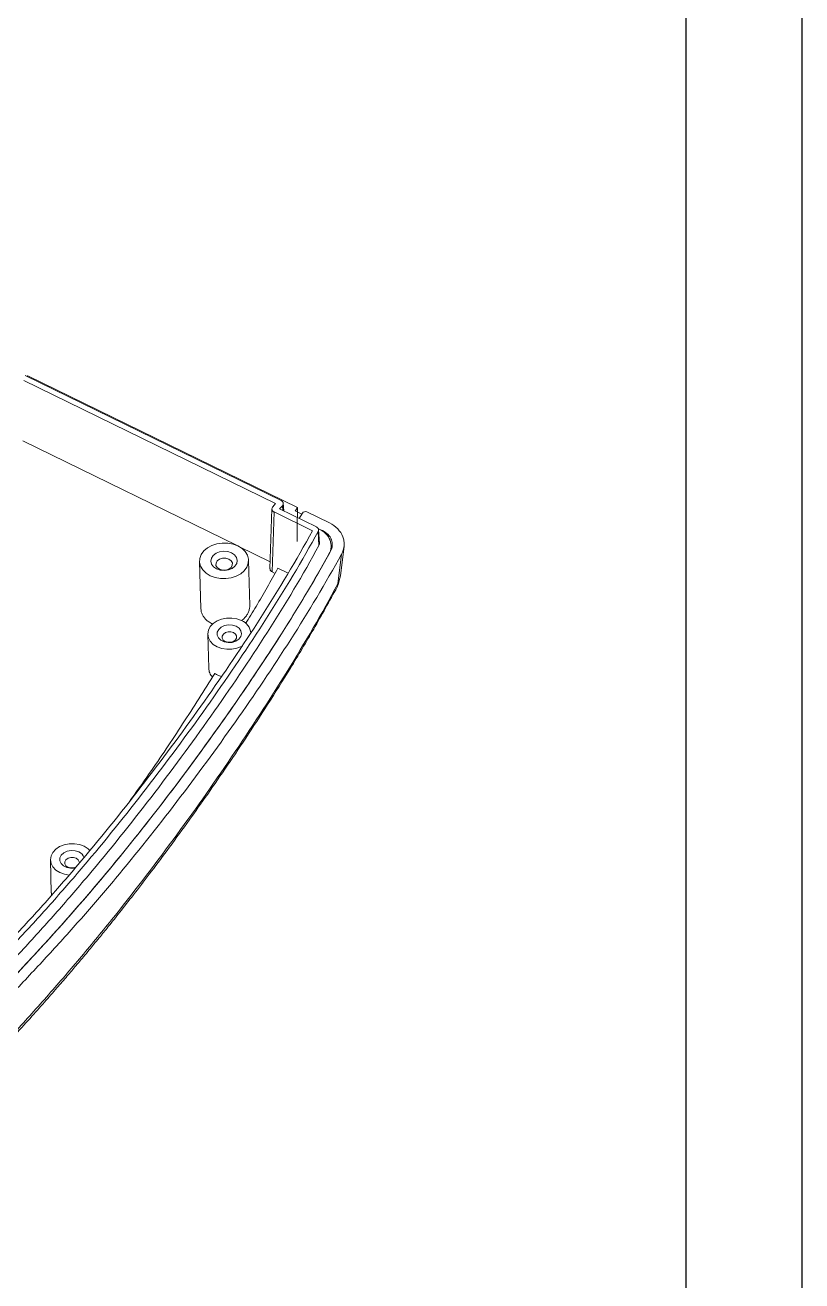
# Model space of a CAD drawing. Header units: inches. Extents: x 2021 to 3023, y 1089 to 1338.
# Drawn here: x 2714.8 to 2754.4, y 1144 to 1208.1 of the extents above; entities that cross this region are included whole.
import ezdxf

# ---------------------------------------------------------------- set-up
doc = ezdxf.new("R2010")
doc.units = ezdxf.units.IN

msp = doc.modelspace()

# ---------------------------------------------------------------- linework, layer by layer
for p, q in [((2754.445, 1337.69), (2754.445, 1088.511)), ((2748.512, 1331.757), (2748.512, 1094.444))]:
    msp.add_line(p, q)
at = {"color": 7, "linetype": 'Continuous', "lineweight": 15}
for p, q in [((2727.567, 1183.696), (2714.708, 1189.975)), ((2714.778, 1190.235), (2727.855, 1183.851)), ((2714.918, 1190.225), (2714.875, 1190.188)), ((2714.918, 1190.225), (2728.686, 1183.503)), ((2714.67, 1186.894), (2725.6, 1181.557)), ((2727.381, 1183.427), (2727.282, 1180.368)), ((2727.425, 1183.532), (2727.567, 1183.696)), ((2727.92, 1183.586), (2727.777, 1183.421)), ((2727.777, 1183.421), (2729.654, 1182.505)), ((2727.988, 1183.319), (2727.963, 1183.715)), ((2728.91, 1183.159), (2728.576, 1183.322)), ((2727.489, 1183.268), (2727.39, 1180.207)), ((2729.453, 1182.309), (2727.489, 1183.268)), ((2728.776, 1182.934), (2728.943, 1183.215)), ((2728.776, 1182.934), (2728.91, 1183.159)), ((2729.163, 1183.269), (2730.315, 1182.707)), ((2729.805, 1181.635), (2729.762, 1182.366)), ((2729.969, 1182.315), (2729.801, 1182.397)), ((2725.69, 1181.514), (2727.294, 1180.73)), ((2730.889, 1180.006), (2731.064, 1181.523)), ((2723.689, 1180.741), (2723.754, 1178.338)), ((2726.251, 1178.498), (2726.188, 1180.809)), ((2730.929, 1181.107), (2730.756, 1179.605)), ((2727.39, 1180.207), (2727.542, 1180.133)), ((2727.69, 1180.392), (2728.208, 1180.139)), ((2730.711, 1179.431), (2730.736, 1179.479)), ((2730.774, 1179.623), (2730.892, 1180.031)), ((2724.106, 1177.026), (2724.153, 1175.29)), ((2716.07, 1165.505), (2716.115, 1163.829))]:
    msp.add_line(p, q, dxfattribs=at)
at = {"color": 8, "linetype": 'Continuous', "lineweight": 15}
for p, q in [((2727.935, 1183.344), (2727.92, 1183.586)), ((2730.779, 1179.646), (2730.877, 1180.008))]:
    msp.add_line(p, q, dxfattribs=at)
at = {"color": 7, "linetype": 'Continuous', "lineweight": 15, "flags": 128}
for points in [[(2729.743, 1182.275), (2729.764, 1181.919), (2729.785, 1181.562)], [(2724.231, 1180.014), (2724.02, 1180.145), (2723.854, 1180.308), (2723.743, 1180.494), (2723.692, 1180.694), (2723.703, 1180.898), (2723.777, 1181.096), (2723.908, 1181.278), (2724.091, 1181.435), (2724.317, 1181.559), (2724.574, 1181.643), (2724.849, 1181.684), (2725.129, 1181.679), (2725.399, 1181.629), (2725.646, 1181.536), (2725.857, 1181.405), (2726.023, 1181.243), (2726.134, 1181.057), (2726.185, 1180.856), (2726.174, 1180.652), (2726.101, 1180.454), (2725.969, 1180.272), (2725.786, 1180.115), (2725.56, 1179.992), (2725.303, 1179.907), (2725.028, 1179.866), (2724.748, 1179.871), (2724.478, 1179.921), (2724.231, 1180.014)], [(2725.32, 1181.186), (2725.13, 1181.25), (2724.92, 1181.267), (2724.713, 1181.237), (2724.527, 1181.161), (2724.382, 1181.047), (2724.291, 1180.907), (2724.264, 1180.753), (2724.303, 1180.602), (2724.403, 1180.468), (2724.557, 1180.364), (2724.747, 1180.3), (2724.957, 1180.283), (2725.164, 1180.314), (2725.35, 1180.39), (2725.495, 1180.503), (2725.586, 1180.644), (2725.613, 1180.797), (2725.575, 1180.948), (2725.474, 1181.082), (2725.32, 1181.186)], [(2725.294, 1180.433), (2725.359, 1180.545), (2725.361, 1180.666), (2725.299, 1180.778), (2725.184, 1180.863), (2725.031, 1180.909), (2724.866, 1180.908), (2724.712, 1180.861), (2724.593, 1180.775), (2724.528, 1180.663), (2724.525, 1180.542), (2724.587, 1180.431), (2724.703, 1180.345), (2724.855, 1180.3), (2725.021, 1180.3), (2725.175, 1180.347), (2725.294, 1180.433)], [(2725.89, 1176.436), (2725.833, 1176.404), (2725.598, 1176.311), (2725.341, 1176.261), (2725.076, 1176.257), (2724.818, 1176.3), (2724.583, 1176.386), (2724.384, 1176.511), (2724.233, 1176.668), (2724.139, 1176.848), (2724.106, 1177.04), (2724.137, 1177.232), (2724.231, 1177.415), (2724.381, 1177.576), (2724.579, 1177.707), (2724.813, 1177.801), (2725.07, 1177.851), (2725.335, 1177.855), (2725.593, 1177.812), (2725.828, 1177.726), (2725.828, 1177.726)], [(2725.559, 1177.436), (2725.708, 1177.334), (2725.801, 1177.202), (2725.83, 1177.053), (2725.792, 1176.905), (2725.69, 1176.774), (2725.536, 1176.673), (2725.345, 1176.613), (2725.14, 1176.601), (2724.942, 1176.639), (2724.772, 1176.722), (2724.65, 1176.841), (2724.587, 1176.983), (2724.592, 1177.133), (2724.663, 1177.275), (2724.793, 1177.393), (2724.968, 1177.475), (2725.168, 1177.511), (2725.373, 1177.497), (2725.559, 1177.436)], [(2725.52, 1176.734), (2725.577, 1176.833), (2725.579, 1176.94), (2725.525, 1177.038), (2725.423, 1177.113), (2725.288, 1177.154), (2725.142, 1177.153), (2725.006, 1177.112), (2724.901, 1177.036), (2724.844, 1176.937), (2724.842, 1176.83), (2724.896, 1176.732), (2724.998, 1176.657), (2725.133, 1176.616), (2725.279, 1176.617), (2725.415, 1176.658), (2725.52, 1176.734)], [(2716.547, 1164.865), (2716.348, 1164.99), (2716.197, 1165.147), (2716.102, 1165.327), (2716.07, 1165.518), (2716.101, 1165.711), (2716.194, 1165.893), (2716.344, 1166.055), (2716.542, 1166.186), (2716.777, 1166.279), (2717.034, 1166.329), (2717.299, 1166.333), (2717.557, 1166.291), (2717.792, 1166.204), (2717.991, 1166.079), (2718.087, 1165.988)], [(2717.523, 1165.915), (2717.337, 1165.976), (2717.132, 1165.989), (2716.931, 1165.953), (2716.757, 1165.872), (2716.627, 1165.754), (2716.556, 1165.612), (2716.551, 1165.462), (2716.613, 1165.319), (2716.736, 1165.2), (2716.905, 1165.118), (2717.104, 1165.08), (2717.309, 1165.092), (2717.329, 1165.095)], [(2717.549, 1165.374), (2717.543, 1165.418), (2717.488, 1165.517), (2717.386, 1165.592), (2717.252, 1165.632), (2717.105, 1165.632), (2716.97, 1165.59), (2716.865, 1165.514), (2716.807, 1165.416), (2716.805, 1165.309), (2716.86, 1165.21), (2716.962, 1165.135), (2717.096, 1165.095), (2717.243, 1165.095), (2717.368, 1165.132)], [(2717.025, 1164.737), (2716.782, 1164.778), (2716.547, 1164.865)]]:
    msp.add_lwpolyline(points, dxfattribs=at)
at = {"color": 8, "linetype": 'Continuous', "lineweight": 15}
msp.add_arc((2730.344, 1179.62), 0.412, 332.98454, 357.9123, dxfattribs=at)
at = {"color": 7, "linetype": 'Continuous', "lineweight": 15}
for centre, radius, start, end in [((2730.32, 1179.677), 0.46, 334.58779, 356.17709), ((2725.543, 1177.015), 0.766, 5.31622, 68.11482), ((2717.353, 1165.5), 0.449, 14.50335, 67.66561)]:
    msp.add_arc(centre, radius, start, end, dxfattribs=at)
for points, knots in [([(2727.489, 1183.268), (2727.481, 1183.272), (2727.465, 1183.281), (2727.442, 1183.297), (2727.423, 1183.316), (2727.406, 1183.338), (2727.393, 1183.361), (2727.385, 1183.385), (2727.381, 1183.411), (2727.381, 1183.445), (2727.393, 1183.487), (2727.415, 1183.517), (2727.425, 1183.532)], [0, 0, 0, 0, 0.07736, 0.157687, 0.240496, 0.325186, 0.411067, 0.497389, 0.577375, 0.665405, 0.83845, 1, 1, 1, 1]), ([(2727.855, 1183.851), (2727.864, 1183.846), (2727.883, 1183.836), (2727.908, 1183.816), (2727.931, 1183.792), (2727.949, 1183.764), (2727.963, 1183.726), (2727.966, 1183.68), (2727.952, 1183.63), (2727.93, 1183.601), (2727.92, 1183.586)], [0, 0, 0, 0, 0.086064, 0.179557, 0.280157, 0.387126, 0.499272, 0.674155, 0.842751, 1, 1, 1, 1]), ([(2728.943, 1183.215), (2728.962, 1183.246), (2728.998, 1183.27), (2729.081, 1183.291), (2729.127, 1183.287), (2729.163, 1183.269)], [0, 0, 0, 0, 0.5, 0.5, 1, 1, 1, 1]), ([(2730.315, 1182.707), (2730.481, 1182.626), (2730.623, 1182.525), (2730.859, 1182.284), (2730.946, 1182.15), (2731.03, 1181.931), (2731.049, 1181.857), (2731.07, 1181.707), (2731.073, 1181.63), (2731.054, 1181.4), (2731.008, 1181.251), (2730.929, 1181.107)], [0, 0, 0, 0, 0.25, 0.25, 0.5, 0.5, 0.625, 0.625, 0.75, 0.75, 1, 1, 1, 1]), ([(2703.232, 1151.093), (2703.886, 1151.639), (2704.538, 1152.189), (2705.826, 1153.306), (2706.463, 1153.872), (2708.346, 1155.593), (2709.566, 1156.775), (2711.359, 1158.585), (2711.951, 1159.194), (2713.126, 1160.423), (2713.71, 1161.043), (2714.868, 1162.293), (2715.442, 1162.924), (2716.573, 1164.199), (2717.131, 1164.844), (2718.781, 1166.799), (2719.849, 1168.132), (2721.933, 1170.842), (2722.949, 1172.219), (2724.928, 1175.017), (2725.89, 1176.438), (2727.744, 1179.329), (2728.631, 1180.801), (2729.453, 1182.309)], [0, 0, 0, 0, 0.0625, 0.0625, 0.125, 0.125, 0.25, 0.25, 0.3125, 0.3125, 0.375, 0.375, 0.4375, 0.4375, 0.5, 0.5, 0.625, 0.625, 0.75, 0.75, 0.875, 0.875, 1, 1, 1, 1]), ([(2703.471, 1150.977), (2704.126, 1151.524), (2704.78, 1152.075), (2706.071, 1153.194), (2706.709, 1153.762), (2708.596, 1155.487), (2709.817, 1156.671), (2711.614, 1158.485), (2712.208, 1159.096), (2713.386, 1160.329), (2713.971, 1160.95), (2715.132, 1162.204), (2715.708, 1162.837), (2716.843, 1164.117), (2717.402, 1164.764), (2719.056, 1166.726), (2720.126, 1168.061), (2722.211, 1170.777), (2723.23, 1172.158), (2725.214, 1174.965), (2726.178, 1176.39), (2728.034, 1179.29), (2728.921, 1180.765), (2729.743, 1182.275)], [0, 0, 0, 0, 0.0625, 0.0625, 0.125, 0.125, 0.25, 0.25, 0.3125, 0.3125, 0.375, 0.375, 0.4375, 0.4375, 0.5, 0.5, 0.625, 0.625, 0.75, 0.75, 0.875, 0.875, 1, 1, 1, 1]), ([(2729.654, 1182.505), (2729.662, 1182.501), (2729.679, 1182.492), (2729.702, 1182.475), (2729.723, 1182.454), (2729.74, 1182.431), (2729.756, 1182.4), (2729.764, 1182.361), (2729.761, 1182.317), (2729.749, 1182.289), (2729.743, 1182.275)], [0, 0, 0, 0, 0.089574, 0.18483, 0.285345, 0.390446, 0.499206, 0.672142, 0.840404, 1, 1, 1, 1]), ([(2729.801, 1182.397), (2729.934, 1182.332), (2730.048, 1182.251), (2730.237, 1182.058), (2730.307, 1181.95), (2730.396, 1181.717), (2730.413, 1181.595), (2730.392, 1181.35), (2730.355, 1181.23), (2730.292, 1181.115)], [0, 0, 0, 0, 0.25, 0.25, 0.5, 0.5, 0.75, 0.75, 1, 1, 1, 1]), ([(2730.373, 1181.263), (2730.425, 1181.358), (2730.455, 1181.456), (2730.471, 1181.659), (2730.457, 1181.758), (2730.384, 1181.949), (2730.326, 1182.037), (2730.171, 1182.195), (2730.078, 1182.261), (2729.969, 1182.315)], [0, 0, 0, 0, 0.25, 0.25, 0.5, 0.5, 0.75, 0.75, 1, 1, 1, 1]), ([(2703.506, 1150.249), (2704.161, 1150.796), (2704.815, 1151.348), (2706.107, 1152.468), (2706.745, 1153.036), (2708.632, 1154.763), (2709.854, 1155.947), (2711.652, 1157.762), (2712.245, 1158.374), (2713.424, 1159.607), (2714.009, 1160.229), (2715.171, 1161.484), (2715.747, 1162.117), (2716.882, 1163.397), (2717.441, 1164.045), (2719.095, 1166.007), (2720.166, 1167.343), (2722.252, 1170.06), (2723.271, 1171.442), (2725.255, 1174.25), (2726.22, 1175.675), (2728.076, 1178.576), (2728.964, 1180.052), (2729.785, 1181.562)], [0, 0, 0, 0, 0.0625, 0.0625, 0.125, 0.125, 0.25, 0.25, 0.3125, 0.3125, 0.375, 0.375, 0.4375, 0.4375, 0.5, 0.5, 0.625, 0.625, 0.75, 0.75, 0.875, 0.875, 1, 1, 1, 1]), ([(2729.785, 1181.562), (2729.796, 1181.584), (2729.809, 1181.61), (2729.803, 1181.637), (2729.802, 1181.642)], [0, 0, 0, 0, 0.800932, 1, 1, 1, 1]), ([(2704.699, 1150.476), (2705.34, 1151.016), (2705.976, 1151.562), (2707.232, 1152.668), (2707.853, 1153.229), (2709.69, 1154.935), (2710.88, 1156.105), (2712.634, 1157.892), (2713.213, 1158.493), (2714.365, 1159.706), (2714.937, 1160.317), (2716.071, 1161.551), (2716.632, 1162.173), (2717.739, 1163.433), (2718.285, 1164.069), (2719.9, 1165.999), (2720.946, 1167.311), (2722.987, 1169.98), (2723.984, 1171.336), (2725.927, 1174.092), (2726.873, 1175.491), (2728.693, 1178.337), (2729.564, 1179.784), (2730.373, 1181.263)], [0, 0, 0, 0, 0.0625, 0.0625, 0.125, 0.125, 0.25, 0.25, 0.3125, 0.3125, 0.375, 0.375, 0.4375, 0.4375, 0.5, 0.5, 0.625, 0.625, 0.75, 0.75, 0.875, 0.875, 1, 1, 1, 1]), ([(2730.292, 1181.115), (2729.482, 1179.643), (2728.611, 1178.203), (2726.792, 1175.371), (2725.848, 1173.977), (2723.911, 1171.235), (2722.917, 1169.886), (2720.883, 1167.231), (2719.841, 1165.926), (2718.231, 1164.005), (2717.686, 1163.371), (2716.582, 1162.117), (2716.022, 1161.497), (2714.892, 1160.269), (2714.323, 1159.661), (2713.176, 1158.454), (2712.599, 1157.856), (2710.853, 1156.078), (2709.669, 1154.916), (2707.841, 1153.219), (2707.223, 1152.66), (2705.972, 1151.558), (2705.338, 1151.014), (2704.699, 1150.476)], [0, 0, 0, 0, 0.125, 0.125, 0.25, 0.25, 0.375, 0.375, 0.5, 0.5, 0.5625, 0.5625, 0.625, 0.625, 0.6875, 0.6875, 0.75, 0.75, 0.875, 0.875, 0.9375, 0.9375, 1, 1, 1, 1]), ([(2705.283, 1150.306), (2706.564, 1151.386), (2707.822, 1152.493), (2710.266, 1154.77), (2711.455, 1155.94), (2713.207, 1157.728), (2713.786, 1158.329), (2714.936, 1159.543), (2715.507, 1160.154), (2716.64, 1161.388), (2717.201, 1162.011), (2718.306, 1163.271), (2718.852, 1163.908), (2720.465, 1165.838), (2721.51, 1167.152), (2723.549, 1169.821), (2724.545, 1171.177), (2726.487, 1173.934), (2727.432, 1175.334), (2729.25, 1178.18), (2730.121, 1179.627), (2730.929, 1181.107)], [0, 0, 0, 0, 0.125, 0.125, 0.25, 0.25, 0.3125, 0.3125, 0.375, 0.375, 0.4375, 0.4375, 0.5, 0.5, 0.625, 0.625, 0.75, 0.75, 0.875, 0.875, 1, 1, 1, 1]), ([(2727.69, 1180.392), (2727.326, 1179.742), (2726.794, 1178.795), (2726.221, 1177.861), (2726.041, 1177.567)], [0, 0, 0, 0, 0.6856326, 1, 1, 1, 1]), ([(2727.287, 1180.368), (2727.286, 1180.354), (2727.282, 1180.315), (2727.317, 1180.254), (2727.366, 1180.223), (2727.39, 1180.207)], [0, 0, 0, 0, 0.214531, 0.60929, 1, 1, 1, 1]), ([(2705.047, 1147.606), (2705.69, 1148.179), (2706.328, 1148.757), (2707.589, 1149.924), (2708.212, 1150.511), (2710.052, 1152.289), (2711.243, 1153.495), (2712.996, 1155.346), (2713.576, 1155.969), (2714.728, 1157.229), (2715.3, 1157.865), (2716.435, 1159.15), (2716.997, 1159.799), (2718.105, 1161.111), (2718.652, 1161.774), (2720.268, 1163.781), (2721.314, 1165.145), (2723.356, 1167.921), (2724.353, 1169.332), (2726.297, 1172.197), (2727.243, 1173.649), (2729.067, 1176.598), (2729.943, 1178.094), (2730.756, 1179.605)], [0, 0, 0, 0, 0.0625, 0.0625, 0.125, 0.125, 0.25, 0.25, 0.3125, 0.3125, 0.375, 0.375, 0.4375, 0.4375, 0.5, 0.5, 0.625, 0.625, 0.75, 0.75, 0.875, 0.875, 1, 1, 1, 1]), ([(2704.905, 1147.306), (2705.436, 1147.781), (2706.522, 1148.754), (2708.082, 1150.215), (2709.556, 1151.643), (2710.889, 1152.984), (2712.094, 1154.232), (2713.176, 1155.385), (2714.143, 1156.436), (2714.997, 1157.38), (2715.74, 1158.214), (2716.374, 1158.937), (2716.909, 1159.556), (2717.358, 1160.084), (2717.732, 1160.528), (2718.036, 1160.892), (2718.305, 1161.217), (2718.629, 1161.612), (2719.069, 1162.154), (2719.652, 1162.883), (2720.35, 1163.772), (2721.156, 1164.822), (2722.066, 1166.037), (2723.019, 1167.343), (2724.004, 1168.727), (2725.009, 1170.176), (2726.073, 1171.758), (2727.192, 1173.474), (2728.355, 1175.33), (2729.554, 1177.328), (2730.318, 1178.717), (2730.712, 1179.433)], [0, 0, 0, 0, 0.051545, 0.105421, 0.155481, 0.201708, 0.244097, 0.282641, 0.317341, 0.348207, 0.375244, 0.398456, 0.417965, 0.434655, 0.448699, 0.460097, 0.469051, 0.479285, 0.497093, 0.519657, 0.546975, 0.578983, 0.615564, 0.656716, 0.695629, 0.737908, 0.783554, 0.832569, 0.884968, 0.940775, 1, 1, 1, 1]), ([(2723.755, 1178.338), (2723.76, 1178.283), (2723.769, 1178.174), (2723.828, 1178.017), (2723.918, 1177.873), (2724.04, 1177.742), (2724.171, 1177.646), (2724.279, 1177.584), (2724.337, 1177.561), (2724.358, 1177.554)], [0, 0, 0, 0, 0.168629, 0.334615, 0.505456, 0.670747, 0.840864, 0.944924, 1, 1, 1, 1]), ([(2725.828, 1177.726), (2725.835, 1177.73), (2725.897, 1177.771), (2725.994, 1177.866), (2726.11, 1178.009), (2726.195, 1178.167), (2726.24, 1178.33), (2726.258, 1178.443), (2726.251, 1178.498), (2726.251, 1178.498)], [0, 0, 0, 0, 0.025213, 0.217124, 0.41458, 0.606853, 0.804711, 0.99681, 1, 1, 1, 1]), ([(2724.47, 1175.023), (2723.923, 1174.162), (2722.828, 1172.44), (2721.372, 1170.248), (2720.431, 1168.939), (2720.084, 1168.456)], [0, 0, 0, 0, 0.3867469, 0.7736044, 1, 1, 1, 1]), ([(2724.162, 1175.291), (2724.168, 1175.209), (2724.18, 1175.042), (2724.293, 1174.906), (2724.351, 1174.836)], [0, 0, 0, 0, 0.494306, 1, 1, 1, 1]), ([(2724.47, 1175.023), (2724.519, 1174.989), (2724.618, 1174.921), (2724.744, 1174.889), (2724.809, 1174.873)], [0, 0, 0, 0, 0.4920988, 1, 1, 1, 1]), ([(2716.119, 1163.829), (2716.118, 1163.814), (2716.116, 1163.78), (2716.125, 1163.747), (2716.13, 1163.729)], [0, 0, 0, 0, 0.437628, 1, 1, 1, 1])]:
    msp.add_open_spline(points, degree=3, knots=knots, dxfattribs=at)
for points in [[(2728.686, 1183.503), (2728.649, 1183.443), (2728.612, 1183.382), (2728.576, 1183.322)], [(2728.686, 1183.503), (2728.679, 1182.925), (2728.672, 1182.347), (2728.666, 1181.769)], [(2730.756, 1179.605), (2730.764, 1179.618), (2730.772, 1179.632), (2730.779, 1179.646)]]:
    msp.add_open_spline(points, degree=3, dxfattribs=at)

doc.saveas('drawing.dxf')
